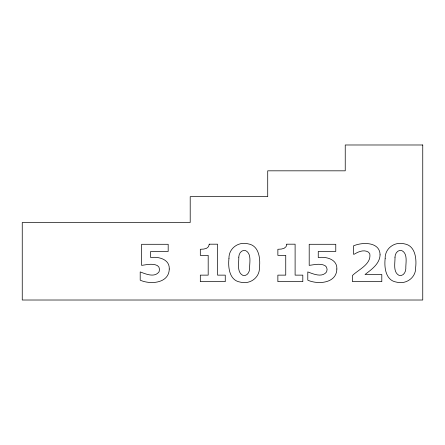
<?xml version="1.0" encoding="UTF-8"?>
<svg xmlns="http://www.w3.org/2000/svg" width="445" height="445" viewBox="0 0 445 445"><rect width="100%" height="100%" fill="white"/><g stroke="black" fill="none" stroke-linecap="round" stroke-linejoin="round"><path stroke-width="0.67" d="M228.964 258.439C227.935 267.362 229.342 280.495 240.328 282.124C249.945 284.717 259.869 277.63 259.457 267.434C260.497 258.551 259.023 245.551 248.16 243.854C238.592 241.285 228.647 248.277 228.964 258.439M385.164 258.439C384.13 267.362 385.537 280.495 396.528 282.124C406.146 284.717 416.069 277.63 415.658 267.434C416.698 258.551 415.224 245.551 404.355 243.854C394.787 241.285 384.847 248.277 385.164 258.439M238.798 257.171C239.004 262.867 236.579 272.106 242.798 275.349C246.886 276.612 249.556 272.312 249.623 268.719C249.4 263.067 251.903 253.778 245.646 250.618C241.579 249.361 238.809 253.528 238.798 257.171M394.993 257.171C395.205 262.867 392.774 272.106 398.998 275.349C403.087 276.612 405.757 272.312 405.818 268.719C405.595 263.067 408.104 253.778 401.846 250.618C397.78 249.361 395.01 253.528 394.993 257.171M169.261 269.008C169.05 283.426 150.377 284.767 140.197 280.178L140.197 271.923C145.671 273.953 154.554 277.969 159.06 271.823L159.499 269.336L158.91 267.089L157.391 265.57C152.368 263.129 146.8 264.753 141.605 265.37L141.605 244.288L168.182 244.288L168.182 251.442L150.666 251.442L150.666 257.538C158.492 256.403 169.806 259.196 169.261 269.008M336.854 269.008C336.637 283.426 317.969 284.767 307.79 280.178L307.79 271.923C313.258 273.953 322.147 277.969 326.652 271.823L327.092 269.336L326.502 267.089L324.983 265.57C319.955 263.129 314.393 264.753 309.197 265.37L309.197 244.288L335.775 244.288L335.775 251.442L318.253 251.442L318.253 257.538C326.079 256.403 337.399 259.196 336.854 269.008M380.075 254.857C379.752 263.879 371.486 269.503 365.017 274.504L381.804 274.504L381.804 281.657L352.468 281.657L352.468 275.483C358.581 269.47 371.453 264.274 369.801 253.889L368.566 252.209C364.038 249.222 358.364 251.681 354.248 254.201L353.447 254.201L353.447 245.896C362.185 241.985 379.93 241.613 380.075 254.857M209.245 244.188L208.494 246.697L206.536 248.327L203.771 249.066L200.311 249.283L200.311 255.38L208.188 255.38L208.188 275.132L200.311 275.132L200.311 281.657L225.259 281.657L225.259 275.132L217.549 275.132L217.549 244.188L209.245 244.188M286.803 244.188L286.046 246.697L284.088 248.327L281.329 249.066L277.864 249.283L277.864 255.38L285.746 255.38L285.746 275.132L277.864 275.132L277.864 281.657L302.811 281.657L302.811 275.132L295.107 275.132L295.107 244.188L286.803 244.188M422.75 144.987L345.237 144.987L345.237 170.824L267.718 170.824L267.718 196.662L190.204 196.662L190.204 222.5L22.25 222.5L22.25 300.013L422.75 300.013L422.75 144.987"/></g></svg>
